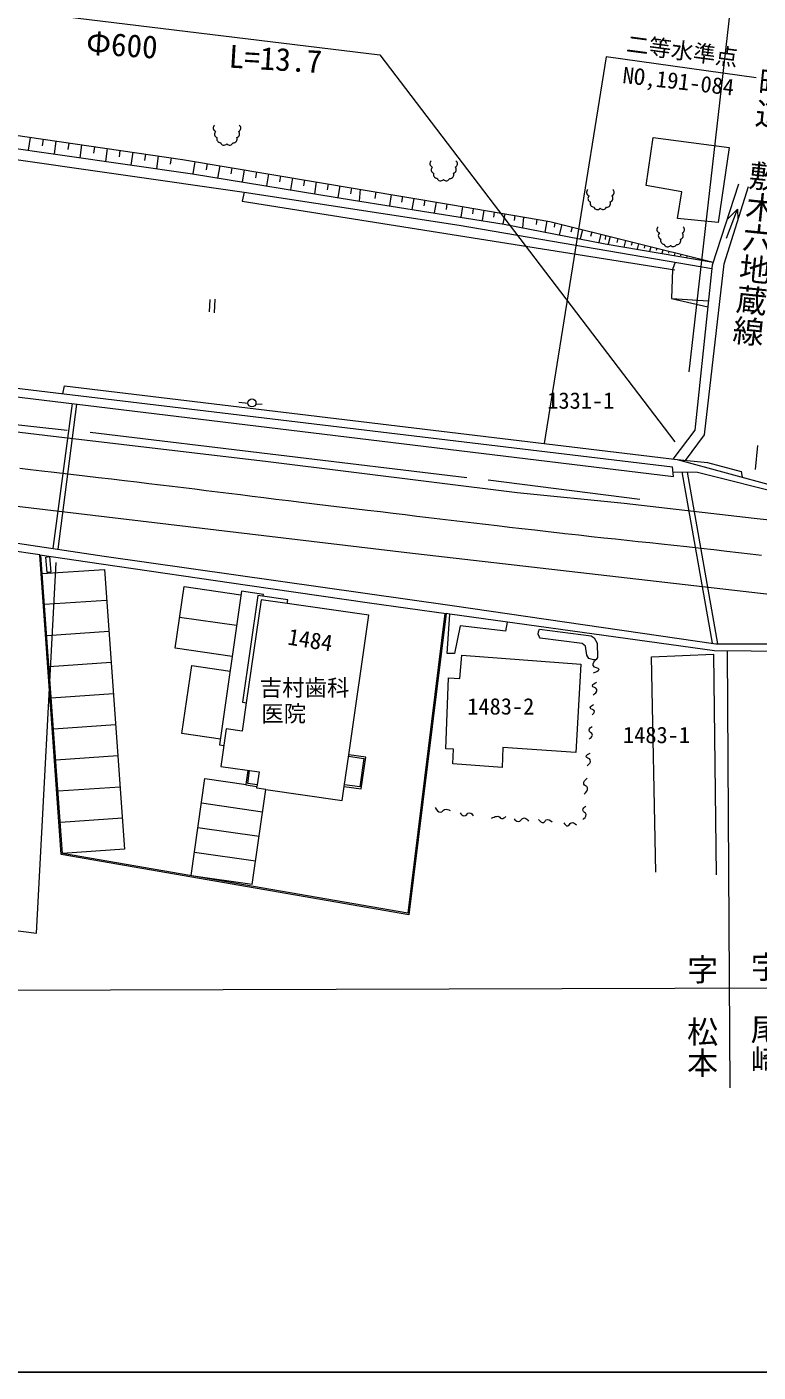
# Model space of a CAD drawing. Units: millimetres, scale not verified. Extents: x 40000 to 680000, y 20000 to 380000.
# Drawn here: x 275403 to 334142, y 205000 to 313001 of the extents above; entities that cross this region are included whole.
import ezdxf
from ezdxf.enums import TextEntityAlignment as Align

# ---------------------------------------------------------------- set-up
doc = ezdxf.new("R2010")
doc.units = ezdxf.units.MM
doc.header["$LTSCALE"] = 1000
doc.linetypes.add('CHAIN', pattern=[18.5, 12, -1.5, 3.5, -1.5])
for name, color, linetype, lineweight in [('M-BGD', 7, 'Continuous', 13), ('M-BMK', 2, 'CHAIN', 13), ('M-TTL-BAND', 7, 'Continuous', 25)]:
    doc.layers.add(name, color=color, linetype=linetype, lineweight=lineweight)
doc.styles.add('@ＭＳ ゴシック', font='')
doc.styles.add('ＭＳ ゴシック', font='')
doc.styles.get('@ＭＳ ゴシック').set_extended_font_data('@MS Gothic')
doc.styles.get('ＭＳ ゴシック').set_extended_font_data('MS Gothic')

msp = doc.modelspace()

# ---------------------------------------------------------------- linework, layer by layer
at = {"layer": 'M-BGD'}
for p, q in [((328597, 285295), (332606, 320314)), ((277538, 313934), (303754, 310771)), ((303754, 310771), (327460, 279696)), ((321948, 310595), (316950, 279550)), ((333990, 308902), (321948, 310595)), ((238509, 307550), (292847, 299720)), ((252623, 307465), (287912, 302354)), ((268070, 304166), (288703, 301197)), ((275668, 304127), (275518, 303094)), ((276701, 303978), (276626, 303461)), ((277734, 303828), (277585, 302797)), ((278765, 303679), (278690, 303163)), ((279796, 303529), (279647, 302500)), ((325145, 300259), (325709, 304134)), ((325709, 304134), (331827, 303317)), ((280826, 303380), (280751, 302866)), ((281855, 303231), (281706, 302204)), ((282882, 303082), (282808, 302569)), ((283910, 302933), (283761, 301908)), ((284935, 302785), (284861, 302272)), ((285961, 302636), (285813, 301613)), ((286985, 302488), (286911, 301976)), ((331827, 303317), (330921, 297289)), ((287912, 302354), (309420, 298744)), ((288898, 302188), (288731, 301192)), ((289894, 302021), (289810, 301523)), ((290890, 301854), (290725, 300868)), ((291876, 301688), (291793, 301196)), ((292862, 301523), (292698, 300548)), ((293837, 301359), (293755, 300872)), ((288703, 301197), (301651, 299093)), ((294812, 301195), (294650, 300230)), ((295777, 301033), (295696, 300551)), ((296743, 300871), (296582, 299916)), ((297698, 300711), (297618, 300234)), ((298653, 300551), (298494, 299606)), ((299598, 300392), (299518, 299920)), ((328011, 299768), (325145, 300259)), ((332577, 300386), (330449, 293862)), ((292847, 299720), (292695, 299001)), ((292847, 299720), (310139, 297080)), ((300543, 300234), (300386, 299299)), ((301478, 300077), (301399, 299609)), ((302164, 299962), (302096, 299022)), ((303438, 299748), (303344, 299235)), ((304677, 299540), (304525, 298635)), ((305582, 299388), (305506, 298935)), ((306487, 299236), (306338, 298345)), ((327669, 297630), (328011, 299768)), ((331415, 293981), (333369, 300181)), ((292695, 299001), (327463, 293494)), ((301651, 299093), (313753, 297163)), ((307378, 299086), (307303, 298641)), ((308268, 298937), (308121, 298061)), ((309144, 298790), (309071, 298352)), ((309420, 298744), (317399, 297378)), ((310406, 298575), (310259, 297720)), ((311261, 298428), (311188, 298001)), ((312116, 298282), (311973, 297447)), ((312951, 298139), (312880, 297721)), ((331613, 296032), (332498, 298369)), ((332498, 298369), (331648, 297539)), ((332498, 298369), (332526, 297506)), ((310139, 297080), (330422, 293613)), ((313787, 297996), (313647, 297179)), ((313753, 297163), (321846, 295589)), ((314603, 297856), (314533, 297448)), ((315307, 297736), (315206, 296880)), ((316362, 297555), (316320, 297148)), ((317157, 297419), (317016, 296528)), ((317399, 297378), (330526, 294100)), ((317816, 297273), (317765, 296911)), ((318369, 297135), (318162, 296305)), ((330921, 297289), (327669, 297630)), ((319200, 296928), (319096, 296513)), ((320030, 296721), (319844, 295978)), ((320773, 296535), (320680, 296164)), ((321516, 296350), (321350, 295685)), ((321896, 296255), (321843, 295928)), ((322250, 296166), (322095, 295546)), ((322871, 296012), (322793, 295701)), ((321846, 295589), (330526, 294100)), ((323491, 295857), (323360, 295329)), ((324019, 295725), (323953, 295461)), ((324547, 295593), (324435, 295145)), ((325032, 295472), (324976, 295248)), ((325517, 295351), (325423, 294975)), ((326002, 295230), (325955, 295042)), ((326487, 295109), (326411, 294806)), ((326972, 294988), (326934, 294836)), ((327457, 294867), (327400, 294636)), ((327485, 294115), (327276, 293524)), ((327942, 294745), (327914, 294630)), ((328427, 294624), (328388, 294467)), ((328913, 294503), (328893, 294425)), ((330449, 293862), (329061, 280632)), ((329834, 280260), (331415, 293981)), ((327276, 293524), (327190, 291205)), ((290086, 291127), (290046, 290128)), ((290513, 291140), (290460, 290045)), ((327190, 291205), (330149, 291010)), ((327190, 291205), (330098, 290516)), ((217538, 290218), (327338, 276912)), ((222101, 290256), (327275, 277692)), ((208806, 288000), (276848, 280232)), ((278280, 283545), (278437, 284195)), ((278437, 284195), (327646, 278259)), ((249647, 283893), (278652, 280614)), ((277520, 271118), (279066, 282762)), ((277925, 271058), (279410, 282720)), ((292439, 282862), (293166, 282800)), ((293801, 282746), (294300, 282703)), ((276848, 280232), (294798, 278116)), ((280485, 280475), (310754, 276825)), ((329061, 280632), (327303, 278301)), ((328300, 278194), (329834, 280260)), ((333924, 277473), (334112, 279393)), ((294798, 278116), (314800, 275621)), ((327338, 276912), (327275, 277692)), ((327646, 278259), (335509, 276121)), ((327646, 278259), (330070, 278016)), ((330070, 278016), (332782, 277294)), ((312461, 276632), (324628, 275090)), ((327308, 277288), (329262, 277241)), ((330480, 263510), (328033, 277271)), ((328454, 277261), (330881, 263473)), ((329262, 277241), (338001, 275051)), ((332782, 277294), (332852, 276844)), ((264918, 275681), (305920, 270803)), ((314800, 275621), (323375, 274775)), ((323375, 274775), (333821, 273572)), ((333821, 273572), (355671, 271144)), ((263509, 273222), (281624, 270502)), ((276431, 270607), (273838, 270981)), ((276186, 240253), (277743, 270005)), ((276431, 270607), (281366, 269893)), ((278158, 246548), (276431, 270607)), ((278270, 246642), (276528, 270593)), ((276924, 270435), (277215, 270470)), ((277028, 269207), (276924, 270435)), ((277215, 270470), (277315, 269235)), ((281624, 270502), (309573, 266554)), ((305920, 270803), (335972, 267350)), ((276636, 269119), (281627, 269443)), ((277315, 269235), (277028, 269207)), ((281366, 269893), (293132, 268182)), ((281627, 269443), (283257, 246990)), ((287315, 263110), (288027, 268060)), ((288027, 268060), (292594, 267402)), ((293132, 268182), (302936, 266772)), ((281807, 266960), (276817, 266624)), ((292636, 267693), (290882, 255369)), ((294414, 267437), (292636, 267693)), ((293953, 267349), (292721, 258788)), ((294213, 267012), (293024, 258745)), ((296366, 267002), (293953, 267349)), ((296324, 266708), (294213, 267012)), ((294393, 267286), (294414, 267437)), ((296323, 266700), (296366, 267002)), ((302936, 266772), (309075, 265903)), ((302873, 265766), (296324, 266708)), ((301262, 254570), (302873, 265766)), ((308974, 265917), (306005, 241843)), ((309075, 265903), (306095, 241723)), ((309387, 265858), (309075, 265903)), ((309162, 262687), (309387, 265858)), ((330635, 262895), (309387, 265858)), ((309573, 266554), (330736, 263473)), ((292244, 264938), (287673, 265596)), ((310196, 264914), (309741, 262697)), ((313879, 264498), (310196, 264914)), ((313879, 264498), (314012, 265213)), ((316507, 264438), (316593, 264643)), ((316593, 264643), (320737, 264115)), ((281988, 264463), (276999, 264115)), ((316461, 264240), (316507, 264438)), ((316580, 264003), (316461, 264240)), ((316633, 263917), (316580, 264003)), ((320012, 263508), (316633, 263917)), ((320737, 264115), (320962, 263943)), ((320962, 263943), (321226, 263534)), ((321226, 263534), (321232, 262379)), ((291890, 262452), (287315, 263110)), ((309741, 262697), (309162, 262687)), ((310194, 260698), (310341, 262564)), ((310341, 262564), (319914, 261842)), ((320289, 263283), (320012, 263508)), ((320375, 262551), (320289, 263283)), ((320540, 262300), (320375, 262551)), ((325568, 262415), (330557, 262643)), ((330557, 262643), (330780, 244933)), ((351795, 262740), (330635, 262895)), ((330736, 263473), (363292, 263387)), ((331897, 227827), (331682, 262888)), ((282170, 261965), (277181, 261618)), ((287856, 256259), (288643, 261731)), ((288643, 261731), (291724, 261287)), ((319914, 261842), (319498, 254751)), ((320909, 262181), (320540, 262300)), ((321133, 262221), (320909, 262181)), ((321232, 262379), (321133, 262221)), ((325917, 245130), (325568, 262415)), ((309054, 255048), (309264, 260738)), ((309264, 260738), (310194, 260698)), ((282351, 259462), (277363, 259116)), ((293024, 258745), (292694, 256455)), ((292721, 258788), (293032, 258743)), ((282532, 256978), (277544, 256622)), ((290945, 255814), (287856, 256259)), ((291417, 256639), (290983, 253622)), ((292694, 256455), (291417, 256639)), ((290882, 255369), (291230, 255319)), ((309678, 255019), (309054, 255048)), ((309628, 253831), (309678, 255019)), ((313648, 255147), (313588, 253544)), ((319498, 254751), (313648, 255147)), ((282714, 254467), (277726, 254121)), ((300896, 252021), (301262, 254570)), ((301244, 254442), (302465, 254266)), ((302619, 254375), (301262, 254570)), ((302465, 254266), (302136, 251979)), ((302252, 251826), (302619, 254375)), ((313588, 253544), (309628, 253831)), ((290983, 253622), (294053, 253180)), ((293007, 252184), (293169, 253307)), ((293145, 252249), (293294, 253289)), ((294053, 253180), (293903, 252140)), ((282895, 251969), (277908, 251629)), ((288587, 244857), (289710, 252659)), ((289710, 252659), (293007, 252184)), ((293007, 252184), (293001, 252139)), ((293001, 252139), (293885, 252012)), ((293903, 252140), (293145, 252249)), ((293506, 244143), (294605, 251784)), ((293867, 251890), (293885, 252012)), ((294605, 251784), (293867, 251890)), ((293903, 252140), (293885, 252012)), ((294605, 251784), (300735, 250902)), ((300735, 250902), (300896, 252021)), ((300896, 252021), (302252, 251826)), ((302136, 251979), (300915, 252154)), ((294343, 249963), (289424, 250671)), ((283076, 249475), (278090, 249127)), ((294059, 247991), (289140, 248699)), ((306095, 241723), (278158, 246548)), ((283257, 246990), (278270, 246642)), ((306005, 241843), (278270, 246642)), ((293774, 246010), (288855, 246718)), ((293506, 244143), (288800, 244820)), ((253913, 242970), (276186, 240253)), ((245171, 235572), (438862, 236179))]:
    msp.add_line(p, q, dxfattribs=at)
msp.add_circle((293486, 282809), 321, dxfattribs=at)
for centre, start, end in [((290667, 304892), 131.69645, 250.31174), ((290780, 304399), 135.42172, 248.97879), ((292188, 304410), 284.47614, 41.84201), ((292282, 304881), 295.5816, 51.83622), ((290953, 304014), 159.44718, 269.02338), ((291234, 303805), 197.56364, 321.14954), ((291692, 303815), 221.4806, 335.92433), ((291992, 303992), 265.11615, 25.19228), ((308071, 302029), 131.69645, 250.31174), ((308184, 301536), 135.42172, 248.97879), ((309593, 301546), 284.47614, 41.84201), ((309686, 302017), 295.5816, 51.83622), ((308357, 301151), 159.44718, 269.02338), ((308638, 300941), 197.56364, 321.14954), ((309097, 300952), 221.4806, 335.92433), ((309396, 301128), 265.11615, 25.19228), ((320660, 299718), 131.69645, 250.31174), ((320772, 299225), 135.42172, 248.97879), ((322181, 299235), 284.47614, 41.84201), ((322275, 299706), 295.5816, 51.83622), ((320945, 298839), 159.44718, 269.02338), ((321226, 298630), 197.56364, 321.14954), ((321685, 298640), 221.4806, 335.92433), ((321984, 298817), 265.11615, 25.19228), ((326312, 296738), 131.69645, 250.31174), ((326425, 296245), 135.42172, 248.97879), ((326598, 295859), 159.44718, 269.02338), ((327637, 295837), 265.11615, 25.19228), ((327833, 296255), 284.47614, 41.84201), ((327927, 296726), 295.5816, 51.83622), ((326879, 295650), 197.56364, 321.14954), ((327337, 295661), 221.4806, 335.92433)]:
    msp.add_arc(centre, 300, start, end, dxfattribs=at)
for points, knots in [([(320927, 261151), (321051, 261190), (321350, 261288), (321362, 261415), (321375, 261554), (320954, 261514), (320896, 261719), (320838, 261923), (321005, 262091), (321133, 262221)], [0, 0, 0, 0, 1, 1, 1, 2, 2, 2, 3, 3, 3, 3]), ([(320903, 259353), (321038, 259463), (321227, 259606), (321176, 259804), (321132, 259974), (320829, 259956), (320833, 260098), (320836, 260235), (321050, 260328), (321170, 260379)], [0, 0, 0, 0, 1, 1, 1, 2, 2, 2, 3, 3, 3, 3]), ([(320806, 257776), (320896, 257840), (320998, 257927), (321004, 258053), (321011, 258221), (320641, 258199), (320661, 258348), (320676, 258464), (320815, 258545), (320912, 258594)], [0, 0, 0, 0, 1, 1, 1, 2, 2, 2, 3, 3, 3, 3]), ([(320558, 255825), (320682, 255901), (320807, 255986), (320829, 256149), (320855, 256339), (320514, 256371), (320558, 256558), (320592, 256700), (320704, 256771), (320816, 256828)], [0, 0, 0, 0, 1, 1, 1, 2, 2, 2, 3, 3, 3, 3]), ([(320419, 253676), (320547, 253795), (320728, 253949), (320661, 254143), (320607, 254300), (320334, 254272), (320327, 254407), (320320, 254544), (320527, 254645), (320644, 254701)], [0, 0, 0, 0, 1, 1, 1, 2, 2, 2, 3, 3, 3, 3]), ([(320170, 251413), (320314, 251545), (320508, 251702), (320443, 251915), (320394, 252076), (320172, 252050), (320131, 252214), (320078, 252420), (320278, 252563), (320421, 252676)], [0, 0, 0, 0, 1, 1, 1, 2, 2, 2, 3, 3, 3, 3]), ([(308194, 250336), (308300, 250162), (308425, 249912), (308654, 249955), (308798, 249981), (308818, 250133), (308959, 250172), (309129, 250218), (309242, 250154), (309399, 250078)], [0, 0, 0, 0, 1, 1, 1, 2, 2, 2, 3, 3, 3, 3]), ([(310203, 249896), (310282, 249780), (310363, 249682), (310515, 249654), (310710, 249617), (310762, 249945), (310955, 249904), (311106, 249873), (311185, 249771), (311259, 249654)], [0, 0, 0, 0, 1, 1, 1, 2, 2, 2, 3, 3, 3, 3]), ([(312718, 249463), (312771, 249493), (312790, 249500), (312837, 249520), (312985, 249584), (313076, 249627), (313237, 249621), (313368, 249617), (313398, 249467), (313528, 249454), (313670, 249440), (313756, 249510), (313867, 249595)], [0, 0, 0, 0, 1, 1, 1, 2, 2, 2, 3, 3, 3, 4, 4, 4, 4]), ([(314545, 249430), (314633, 249318), (314719, 249235), (314871, 249205), (315088, 249162), (315147, 249533), (315364, 249487), (315527, 249452), (315615, 249345), (315698, 249219)], [0, 0, 0, 0, 1, 1, 1, 2, 2, 2, 3, 3, 3, 3]), ([(320054, 249369), (320186, 249472), (320335, 249579), (320321, 249765), (320308, 249932), (320067, 249945), (320071, 250112), (320074, 250267), (320184, 250356), (320295, 250441)], [0, 0, 0, 0, 1, 1, 1, 2, 2, 2, 3, 3, 3, 3]), ([(316511, 249361), (316619, 249240), (316749, 249066), (316922, 249129), (317028, 249168), (317027, 249285), (317130, 249332), (317302, 249410), (317445, 249287), (317591, 249188)], [0, 0, 0, 0, 1, 1, 1, 2, 2, 2, 3, 3, 3, 3]), ([(318539, 249104), (318606, 248990), (318693, 248841), (318846, 248846), (318996, 248850), (318988, 249073), (319137, 249108), (319307, 249147), (319426, 249039), (319548, 248936)], [0, 0, 0, 0, 1, 1, 1, 2, 2, 2, 3, 3, 3, 3])]:
    msp.add_open_spline(points, degree=3, knots=knots, dxfattribs=at)
at = {"layer": 'M-BMK'}
msp.add_lwpolyline([(334411, 270573), (333502, 270677), (332579, 270783), (331617, 270892), (330591, 271008), (329534, 271126), (328412, 271249), (327366, 271363), (326378, 271468), (325432, 271569), (324513, 271666), (323603, 271762), (322687, 271860), (321747, 271961), (320768, 272067), (319733, 272182), (318626, 272307), (318425, 272330), (317288, 272460), (316203, 272585), (315162, 272705), (314160, 272822), (313189, 272935), (312243, 273046), (311317, 273156), (310402, 273264), (309494, 273372), (308585, 273481), (307669, 273591), (306739, 273703), (305789, 273817), (304814, 273934), (303805, 274056), (302756, 274182), (301662, 274313), (300740, 274423), (299599, 274561), (298500, 274693), (297438, 274822), (296411, 274948), (295413, 275070), (294440, 275190), (293489, 275307), (292555, 275422), (291633, 275536), (290721, 275649), (289813, 275762), (288905, 275874), (287994, 275986), (287074, 276099), (286143, 276212), (285195, 276327), (284227, 276444), (283234, 276563), (282213, 276684), (281159, 276809), (280067, 276937), (278935, 277068), (278694, 277096), (277594, 277223), (276603, 277338), (275693, 277442), (274837, 277541)], dxfattribs=at)
at = {"layer": 'M-TTL-BAND'}
msp.add_line((40000, 205000), (579000, 205000), dxfattribs=at)

# ---------------------------------------------------------------- texts
at = {"layer": 'M-BGD'}
for s, height, rotation, style, p in [('Φ600', 1833, 356.186, 'ＭＳ ゴシック', (280077, 310281)), ('二等水準点', 1320, 352.559, 'ＭＳ ゴシック', (323451, 310624)), ('L=13.7', 1833, 356.553, 'ＭＳ ゴシック', (291548, 309190)), ('NO,191-084', 1320, 353.531, 'ＭＳ ゴシック', (323162, 308104)), ('町道\u3000敷木六地蔵線', 1833, 264.109, '@ＭＳ ゴシック', (334068, 309867)), ('1484', 1320, 350.879, 'ＭＳ ゴシック', (296228, 263027)), ('字\u3000尾崎', 1833, 270, '@ＭＳ ゴシック', (333295, 238793)), ('字\u3000松本', 1833, 270, '@ＭＳ ゴシック', (328184, 238593))]:
    msp.add_text(s, height=height, rotation=rotation, dxfattribs=dict(at, style=style)).set_placement(p, align=Align.BOTTOM_LEFT)
at = {"layer": 'M-BGD', "style": 'ＭＳ ゴシック'}
for s, p in [('1331-1', (317203, 281948)), ('吉村歯科', (294108, 258888)), ('医院', (294233, 256814)), ('1483-2', (310777, 257396)), ('1483-1', (323288, 255100))]:
    msp.add_text(s, height=1320, dxfattribs=at).set_placement(p, align=Align.BOTTOM_LEFT)

doc.saveas('drawing.dxf')
